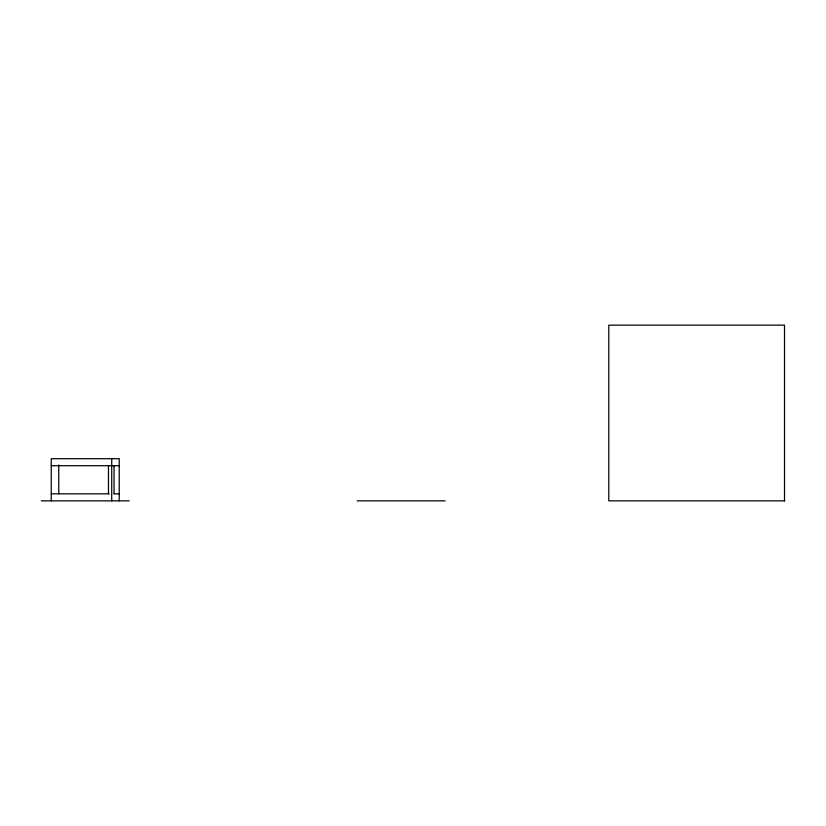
<?xml version="1.0" encoding="UTF-8"?>
<svg xmlns="http://www.w3.org/2000/svg" width="826" height="826" viewBox="0 0 826 826"><rect width="100%" height="100%" fill="white"/><g stroke="black" fill="none" stroke-linecap="round" stroke-linejoin="round"><path stroke-width="1.24" d="M51.264 465.709L119.233 465.709M51.243 493.824L109.197 493.824M114.019 493.824L119.233 493.824M41.3 500.855L129.197 500.855M357.173 500.855L445.121 500.855M784.7 500.855L608.793 500.855L608.793 325.145L784.504 325.145L784.504 500.855M119.233 500.855L119.212 458.688L51.243 458.688L51.243 500.855M114.06 465.709L114.06 493.824M111.716 458.688L111.716 500.855M108.474 465.709L108.474 493.824M58.76 464.955L58.76 493.824"/></g></svg>
